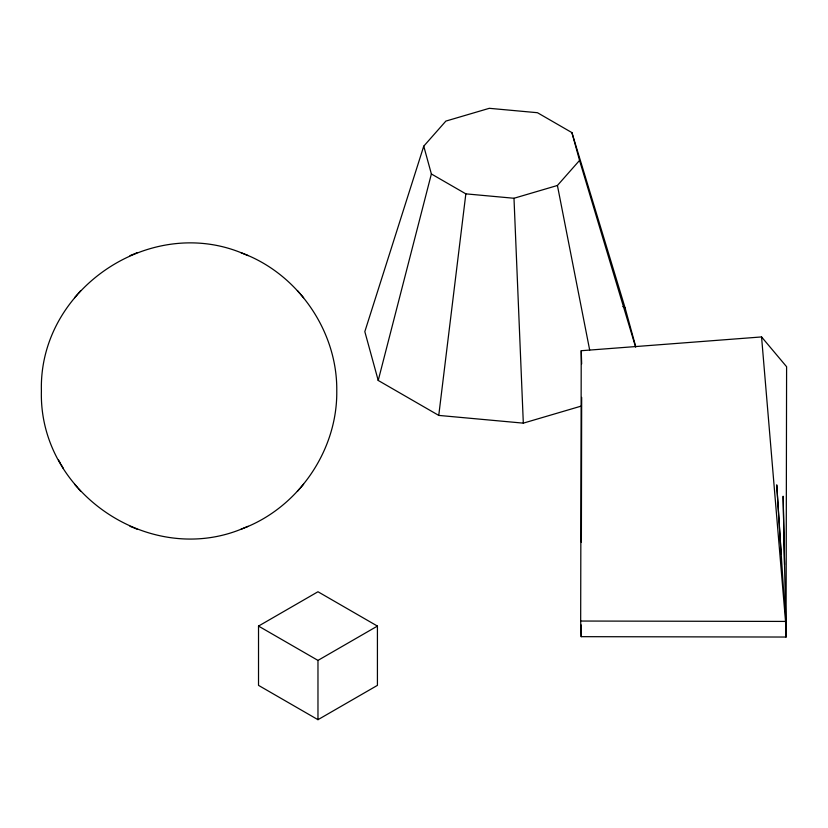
<?xml version="1.0" encoding="UTF-8"?>
<svg xmlns="http://www.w3.org/2000/svg" width="828" height="828" viewBox="0 0 828 828"><rect width="100%" height="100%" fill="white"/><g stroke="black" fill="none" stroke-linecap="round" stroke-linejoin="round"><path stroke-width="1.24" d="M580.676 621.041L581.235 350.72L761.563 336.934L786.6 366.721L786.051 637.042L581.184 636.67L580.676 621.041L785.544 621.424L786.051 637.042L783.133 496.21L784.53 564.675M581.184 636.67L581.204 625.026M581.38 542.247L581.67 397.388M581.152 406.124L523.317 423.139L438.757 415.408L465.843 193.856L431.378 173.963L423.75 146.163L445.878 121.085L489.307 108.313L537.455 112.712L571.92 132.615L625.078 307.83L635.79 346.891M438.757 415.408L378.22 380.456L431.378 173.963M423.75 146.163L364.827 331.635L378.22 380.456M244.188 254.01C150.975 213.531 38.595 288.837 41.4 390.961C38.595 493.095 150.975 568.401 244.188 527.922M241.134 529.154C297.562 508.682 337.524 451.022 336.768 390.961C337.524 330.91 297.562 273.24 241.134 252.778M74.572 297.707L77.366 294.499M78.08 293.661L80.792 290.556M297.387 491.377L300.088 488.272M300.802 487.433L303.597 484.225M465.843 193.856L513.991 198.265L557.42 185.482L579.548 160.415L571.92 132.615M258.522 626.082L317.973 591.751L377.423 626.082L377.423 685.367L317.973 719.687L258.522 685.367L258.522 626.082L317.973 660.402L377.423 626.082M130.006 255.624L133.277 254.31M133.981 254.01L137.034 252.778M244.902 527.622L248.162 526.308M244.902 254.31L248.162 255.624M130.006 526.308L133.277 527.622M133.981 527.922L137.034 529.154M622.873 306.567L625.078 307.83M297.387 290.556L300.088 293.661M300.802 294.499L303.597 297.707M74.572 484.225L77.366 487.433M78.08 488.272L80.792 491.377M58.519 459.975L60.62 463.649M61.324 464.901L63.383 468.493M579.548 160.415L635.531 346.839M557.42 185.482L589.681 350.058M761.563 336.934L785.544 621.424L776.747 484.856L781.125 553.818M513.991 198.265L523.317 423.139M581.235 350.72L581.66 363.937M317.973 660.402L317.973 719.687"/></g></svg>
